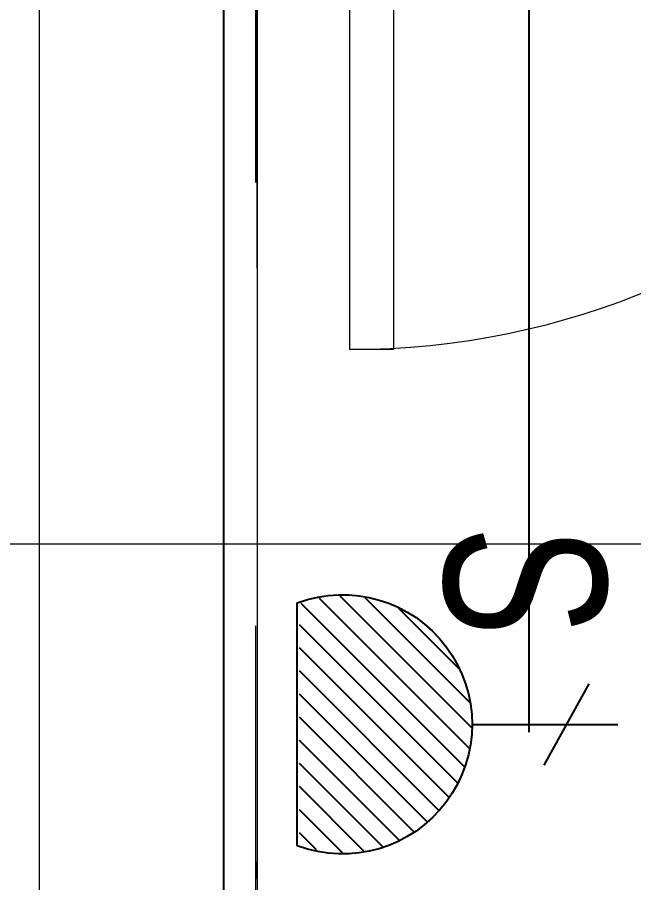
# Model space of a CAD drawing. Header units: inches. Extents: x 0 to 46333, y 12439 to 30520.
# Drawn here: x 15500 to 16207, y 15860 to 16852 of the extents above; entities that cross this region are included whole.
import ezdxf
from ezdxf.enums import TextEntityAlignment as Align

# ---------------------------------------------------------------- set-up
doc = ezdxf.new("R2010")
doc.units = ezdxf.units.IN
doc.header["$MEASUREMENT"] = 0
doc.layers.add('DLX_FL1_CONT', color=7, linetype='Continuous', true_color=0x969696)
for name, color, linetype, lineweight in [('DOOR', 2, 'Continuous', 0), ('WALL', 7, 'Continuous', 0), ('WC', 2, 'Continuous', 0), ('WIRING', 3, 'Continuous', 0)]:
    doc.layers.add(name, color=color, linetype=linetype, lineweight=lineweight)
for name, color, linetype in [('E-PW-SYM', 7, 'Continuous'), ('E-PW-TXT', 2, 'Continuous'), ('Socket', 170, 'Continuous'), ('v.p', 7, 'Continuous'), ('veportes', 5, 'Continuous')]:
    doc.layers.add(name, color=color, linetype=linetype)
doc.styles.add('EN-SCL', font='swisscl.ttf')

# ---------------------------------------------------------------- blocks, each defined once
blk = doc.blocks.new('first floor civil')
at = {"layer": 'DOOR', "color": 9}
blk.add_lwpolyline([(598596.83, 123266.2), (598646.83, 123266.2), (598646.83, 122366.2), (598596.83, 122366.2)], close=True, dxfattribs=at)
blk.add_arc((598596.83, 123266.2), 900, 270, 0, dxfattribs=at)
at = {"layer": 'WALL', "color": 9}
for p, q in [((598240.46, 125237.03), (598240.46, 121515.67)), ((598490.46, 125236.99), (598490.46, 121515.67))]:
    blk.add_line(p, q, dxfattribs=at)
at = {"layer": 'WC', "color": 9}
for p, q in [((598490.46, 122459.17), (598490.46, 122987.17)), ((598488.66, 122557.64), (598488.66, 122949.36)), ((598488.69, 122678.81), (598488.69, 122658.81)), ((598488.66, 121657.64), (598488.66, 122049.36)), ((598488.69, 121778.81), (598488.69, 121758.81))]:
    blk.add_line(p, q, dxfattribs=at)
blk = doc.blocks.new('E-S03')
at = {"layer": 'E-PW-SYM', "color": 4}
blk.add_line((0, 270), (0, 495), dxfattribs=at)
at = {"layer": 'E-PW-SYM', "color": 0}
for p, q in [((-62.8, 381.3), (62.8, 451)), ((-187.4, 0), (187.4, 0))]:
    blk.add_line(p, q, dxfattribs=at)
blk.add_arc((0, 69.9), 200.1, 339.5371, 200.4629, dxfattribs=at)
at = {"layer": 'E-PW-TXT', "style": 'EN-SCL'}
for tag, p in [('SOCKET3 ABB.', (185, 727.1)), ('SOCKET3', (534.2, 202.6))]:
    blk.add_attdef(tag, text='', height=250, dxfattribs=at).set_placement(p, align=Align.MIDDLE_CENTER)
blk = doc.blocks.new('SW-S-WP')
at = {"layer": 'veportes', "linetype": 'Continuous'}
h = blk.add_hatch(dxfattribs=at)
h.set_pattern_fill('ANSI31', color=1, scale=125, style=0)
h.set_pattern_definition([(45, (27655.371, -14616.151), (-11.04854346, 11.04854346), [])])
edge = h.paths.add_edge_path()
edge.add_arc((560450.62, 114616.2), 122.54, 339.53713, 560.46287)
edge.add_line((560335.82, 114573.36), (560565.42, 114573.36))
at = {"layer": 'E-PW-SYM', "color": 4}
ref = blk.add_blockref('E-S03', (560450.62, 114571.69), dxfattribs=dict(at, xscale=-0.6186868656768638, yscale=0.6186868694394434, zscale=0.6186868686868686))
ref.add_attrib('SOCKET3 ABB.', 'S', dxfattribs={"layer": 'E-PW-TXT', "height": 154.67, "style": 'EN-SCL'}).set_placement((560313.73, 114789.62), align=Align.MIDDLE_CENTER)

msp = doc.modelspace()

# ---------------------------------------------------------------- linework, layer by layer
at = {"layer": 'DLX_FL1_CONT'}
msp.add_polyline3d([(15736.65, 17355.39, 0), (15736.65, 15636.59, 0)], dxfattribs=at)
at = {"layer": 'Socket'}
msp.add_lwpolyline([(16087.08, 16032.46), (16087.08, 18977.96), (17823.58, 18977.96)], dxfattribs=at)
at = {"layer": 'WIRING'}
msp.add_line((15192.55, 16248.34), (16278.27, 16248.34), dxfattribs=at)

# ---------------------------------------------------------------- block references
at = {"layer": 'v.p', "color": 1, "linetype": 'Continuous'}
msp.add_blockref('first floor civil', (-582715.15, -105895.12), dxfattribs=at)
at = {"layer": 'veportes', "color": 1, "linetype": 'Continuous', "xscale": 1.2, "yscale": 1.2, "zscale": 1.2, "rotation": 270}
msp.add_blockref('SW-S-WP', (-121664.73, 688581.99), dxfattribs=at)

doc.saveas('drawing.dxf')
